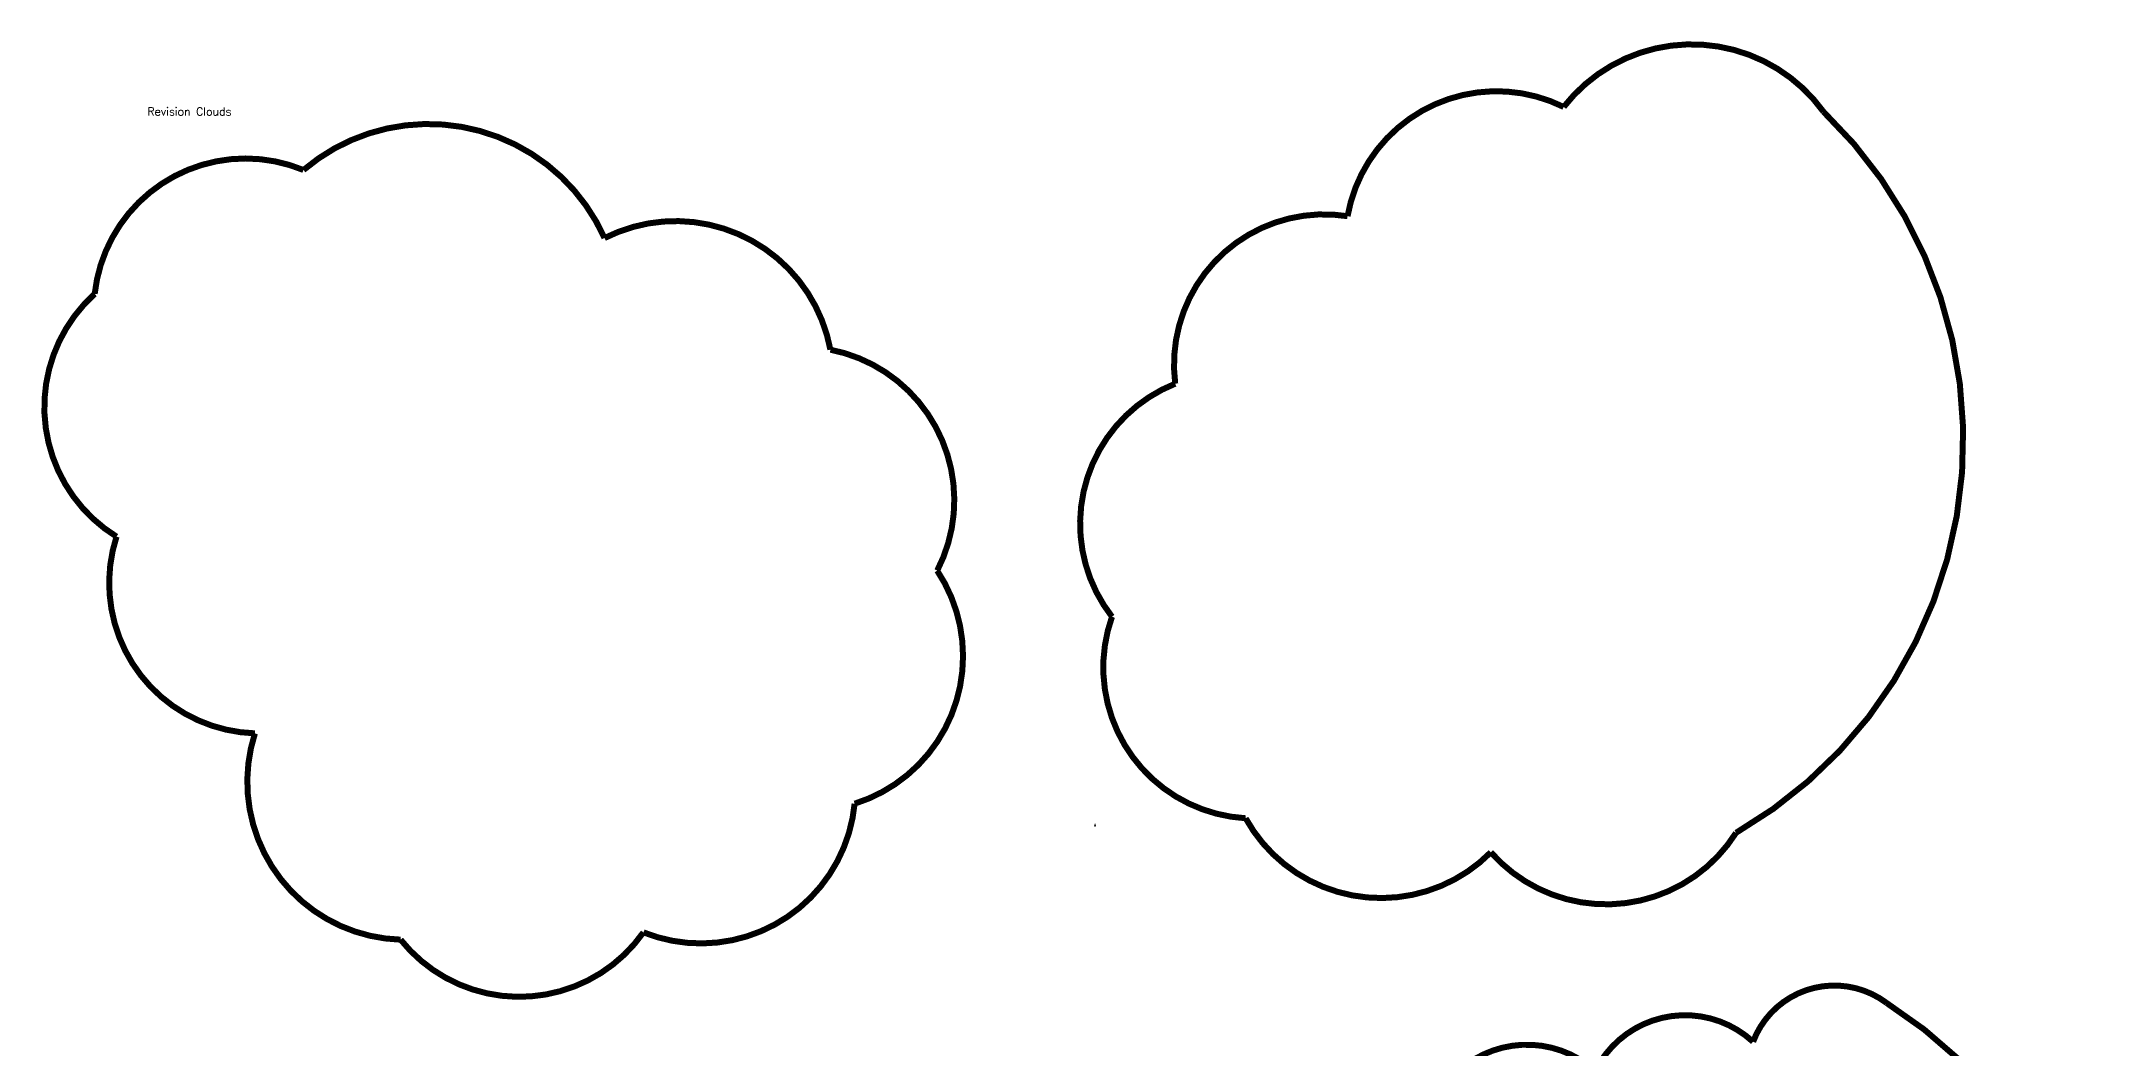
# Model space of a CAD drawing. Header units: millimetres. Extents: x -117 to 56377, y 7761 to 39996.
# Drawn here: x 27765 to 53593, y 27409 to 39996 of the extents above; entities that cross this region are included whole.
import ezdxf
from ezdxf.enums import TextEntityAlignment as Align

# ---------------------------------------------------------------- set-up
doc = ezdxf.new("R2010")
doc.units = ezdxf.units.MM
doc.header["$LTSCALE"] = 0.5
doc.set_wipeout_variables(frame=1)
doc.layers.add('Aec-Revisions', color=71, linetype='Continuous', lineweight=25)
doc.styles.add('RomanS', font='romans.shx')

# ---------------------------------------------------------------- blocks, each defined once
blk = doc.blocks.new('Anno_Revision_A')
at = {"color": 0, "linetype": 'ByBlock'}
blk.add_wipeout([(1.7, -1), (0, 2), (-1.7, -1)], dxfattribs=at)
at = {"color": 0, "linetype": 'ByBlock', "lineweight": -2}
blk.add_lwpolyline([(1.7, -1), (0, 2), (-1.7, -1)], close=True, dxfattribs=at)
at = {"color": 0, "linetype": 'ByBlock', "lineweight": -2, "style": 'RomanS'}
blk.add_attdef('REVISION', text='', height=1, dxfattribs=at).set_placement((0, 0.1), align=Align.MIDDLE)

msp = doc.modelspace()

# ---------------------------------------------------------------- linework, layer by layer
at = {"layer": 'Aec-Revisions', "const_width": 75}
for points in [[(46794, 39176, 0.5), (44092, 37811, 0.5), (41938, 35718, 0.5), (41148, 32806, 0.5), (42818, 30288, 0.5), (45883, 29863, 0.5), (48948, 30106, 0.5), (50041, 39116, 0.5)], [(31042, 38388, 0.5), (28432, 36840, 0.5), (28705, 33807, 0.5), (30435, 31349, 0.5), (32256, 28771, 0.5), (35291, 28862, 0.5), (37931, 30470, 0.5), (38963, 33382, 0.5), (37628, 36143, 0.5), (34805, 37538, 0.5)], [(49161, 27495, 0.5), (47188, 27131, 0.5), (45185, 26736, 0.5), (43364, 25887, 0.5), (42909, 23915, 0.5), (42484, 21913, 0.5), (43850, 20366, 0.5), (45398, 19091, 0.5), (47401, 18576, 0.5), (49434, 18576, 0.5), (51559, 18606, 0.5), (50830, 27980, 0.5)]]:
    msp.add_lwpolyline(points, format="xyb", close=True, dxfattribs=at)

# ---------------------------------------------------------------- texts
at = {"insert": (29091, 39169), "char_height": 100, "width": 3338, "attachment_point": 1, "style": 'RomanS'}
msp.add_mtext('Revision Clouds', dxfattribs=at)

# ---------------------------------------------------------------- next in the draw order: block references
at = {"layer": 'Aec-Revisions'}
ref = msp.add_blockref('Anno_Revision_A', (40936, 30197), dxfattribs=dict(at, xscale=3.5, yscale=3.5, zscale=3.5))
ref.add_attrib('REVISION', '1', dxfattribs={"layer": '0', "color": 0, "linetype": 'ByBlock', "lineweight": -2, "height": 3.5, "style": 'RomanS'}).set_placement((40936, 30217), align=Align.MIDDLE)

doc.saveas('drawing.dxf')
